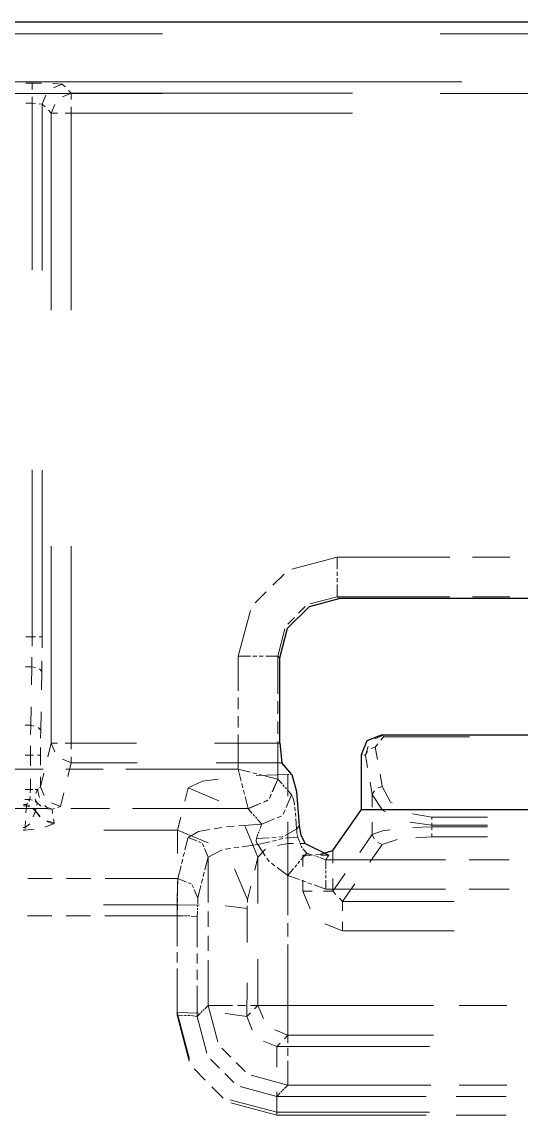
# Model space of a CAD drawing. Header units: millimetres. Extents: x 0 to 1989, y -338 to 950.
# Drawn here: x 1113.3 to 1138.3, y 845.3 to 900.1 of the extents above; entities that cross this region are included whole.
import ezdxf

# ---------------------------------------------------------------- set-up
doc = ezdxf.new("R2010")
doc.units = ezdxf.units.MM
doc.layers.add('DETAIL', color=8, linetype='Continuous')
doc.layers.add('FINE', color=9, linetype='Continuous')

msp = doc.modelspace()

# ---------------------------------------------------------------- linework, layer by layer
at = {"layer": 'DETAIL', "lineweight": 25}
for p, q in [((67.81, 900.082), (1203.81, 900.082)), ((1147.422, 871.16), (1129.198, 871.16)), ((1126.221, 863.91), (1126.221, 868.183)), ((1131.316, 864.332), (1145.305, 864.332)), ((1126.221, 863.91), (1126.326, 862.92)), ((1130.31, 860.582), (1130.31, 863.334)), ((1126.833, 862.34), (1126.326, 862.92)), ((1127.504, 858.874), (1128.682, 858.289)), ((1128.288, 858.343), (1128.876, 858.522))]:
    msp.add_line(p, q, dxfattribs=at)
for points in [[(1126.221, 868.183), (1126.618, 869.675), (1127.706, 870.763), (1129.198, 871.16)], [(1130.31, 863.334), (1130.605, 864.04), (1131.316, 864.332)], [(1126.833, 862.34), (1127.059, 861.489), (1127.189, 859.76), (1127.28, 859.289), (1127.504, 858.874)], [(1128.876, 858.522), (1130.31, 860.582), (1146.31, 860.582)]]:
    msp.add_lwpolyline(points, dxfattribs=at)
at = {"layer": 'FINE', "lineweight": 9}
for p, q in [((1097.165, 899.484), (1120.349, 899.484)), ((1134.259, 899.484), (1203.81, 899.484)), ((1109.989, 897.082), (1135.346, 897.082)), ((1113.504, 897.011), (1113.828, 897.011)), ((1113.828, 897.011), (1114.296, 897.004)), ((1114.885, 896.777), (1115.327, 896.96)), ((1115.327, 896.96), (1115.469, 896.818)), ((1120.349, 896.486), (1097.165, 896.486)), ((1114.327, 895.961), (1114.51, 896.402)), ((1115.782, 896.504), (1115.341, 896.321)), ((1115.64, 896.647), (1115.782, 896.504)), ((1115.782, 896.504), (1129.862, 896.504)), ((1203.81, 896.486), (1134.259, 896.486)), ((1113.828, 896.011), (1113.504, 896.011)), ((1113.828, 896.011), (1113.828, 896.324)), ((1113.828, 887.647), (1113.828, 896.011)), ((1113.984, 895.996), (1113.828, 896.011)), ((1114.327, 895.961), (1114.171, 895.977)), ((1114.47, 895.818), (1114.327, 895.961)), ((1114.327, 895.961), (1114.327, 887.612)), ((1114.966, 895.946), (1114.783, 895.505)), ((1114.783, 895.505), (1114.641, 895.647)), ((1114.783, 885.632), (1114.783, 895.505)), ((1115.782, 895.505), (1115.47, 895.505)), ((1115.782, 895.817), (1115.782, 895.505)), ((1129.862, 895.505), (1115.782, 895.505)), ((1115.782, 895.505), (1115.782, 885.632)), ((1113.828, 869.246), (1113.828, 877.61)), ((1114.327, 877.594), (1114.327, 869.246)), ((1114.783, 863.91), (1114.783, 873.784)), ((1115.782, 873.784), (1115.782, 863.91)), ((1129.107, 873.237), (1126.826, 872.629)), ((1129.107, 873.237), (1129.107, 872.629)), ((1134.742, 873.237), (1129.107, 873.237)), ((1137.747, 873.237), (1135.869, 873.237)), ((1126.437, 872.391), (1125.88, 871.834)), ((1129.107, 872.507), (1129.107, 872.305)), ((1129.107, 872.183), (1129.107, 871.981)), ((1129.107, 871.859), (1129.107, 871.252)), ((1125.546, 871.501), (1124.99, 870.944)), ((1127.731, 870.897), (1129.107, 871.252)), ((1129.107, 871.252), (1129.135, 871.224)), ((1129.107, 871.252), (1134.742, 871.252)), ((1129.14, 871.218), (1129.15, 871.209)), ((1129.155, 871.203), (1129.165, 871.194)), ((1129.17, 871.188), (1129.198, 871.16)), ((1135.869, 871.252), (1137.747, 871.252)), ((1127.16, 870.421), (1127.496, 870.756)), ((1124.752, 870.555), (1124.144, 868.274)), ((1126.625, 869.885), (1126.96, 870.22)), ((1126.129, 868.274), (1126.484, 869.65)), ((1113.504, 869.246), (1113.828, 869.246)), ((1113.822, 868.777), (1113.828, 869.246)), ((1113.984, 869.246), (1113.828, 869.246)), ((1114.327, 869.246), (1114.322, 868.699)), ((1114.316, 868.043), (1114.311, 867.496)), ((1124.752, 868.274), (1124.144, 868.274)), ((1124.144, 868.274), (1124.144, 866.539)), ((1125.076, 868.274), (1124.873, 868.274)), ((1125.4, 868.274), (1125.197, 868.274)), ((1126.129, 868.274), (1125.522, 868.274)), ((1126.157, 868.246), (1126.129, 868.274)), ((1126.129, 866.387), (1126.129, 868.274)), ((1126.172, 868.231), (1126.163, 868.24)), ((1126.187, 868.216), (1126.178, 868.225)), ((1126.221, 868.183), (1126.193, 868.21)), ((1113.811, 867.746), (1113.498, 867.746)), ((1113.793, 866.828), (1113.811, 867.746)), ((1114.311, 867.496), (1114.19, 867.635)), ((1114.311, 867.496), (1114.292, 866.578)), ((1113.752, 864.808), (1113.77, 865.726)), ((1124.144, 866.192), (1124.144, 865.614)), ((1126.129, 865.381), (1126.129, 866.01)), ((1114.27, 865.476), (1114.252, 864.558)), ((1124.144, 865.267), (1124.144, 864.688)), ((1113.476, 864.808), (1113.752, 864.808)), ((1113.748, 864.339), (1113.752, 864.808)), ((1113.931, 864.769), (1113.752, 864.808)), ((1114.252, 864.558), (1114.131, 864.697)), ((1126.129, 864.374), (1126.129, 865.003)), ((1114.252, 864.558), (1114.248, 864.168)), ((1124.144, 864.341), (1124.144, 862.607)), ((1130.992, 864.13), (1131.42, 864.317)), ((1131.291, 864.067), (1131.42, 864.227)), ((1131.316, 864.332), (1131.348, 864.327)), ((1131.387, 864.322), (1131.42, 864.317)), ((1131.42, 864.317), (1135.726, 864.317)), ((1131.42, 864.227), (1131.42, 864.255)), ((1135.726, 864.227), (1131.42, 864.227)), ((1113.74, 863.308), (1113.744, 863.777)), ((1114.244, 863.699), (1114.24, 863.308)), ((1114.613, 863.227), (1114.783, 863.91)), ((1114.968, 863.472), (1114.783, 863.91)), ((1115.782, 863.91), (1115.47, 863.91)), ((1115.782, 863.91), (1115.782, 863.601)), ((1115.782, 863.91), (1119.044, 863.91)), ((1122.959, 863.91), (1126.221, 863.91)), ((1126.129, 862.11), (1126.129, 863.997)), ((1130.51, 863.305), (1130.653, 863.749)), ((1130.807, 863.638), (1131.007, 863.715)), ((1131.007, 863.715), (1131.136, 863.875)), ((1131.007, 863.715), (1131.115, 863.098)), ((1113.74, 863.308), (1113.472, 863.308)), ((1113.74, 862.769), (1113.74, 863.308)), ((1113.74, 863.308), (1113.896, 863.308)), ((1114.24, 863.308), (1114.24, 862.814)), ((1115.782, 862.92), (1115.343, 863.102)), ((1115.782, 863.23), (1115.782, 862.92)), ((1130.373, 863.325), (1130.31, 863.334)), ((1130.51, 863.305), (1130.448, 863.314)), ((1130.51, 863.305), (1130.615, 863.492)), ((1130.618, 862.689), (1130.51, 863.305)), ((1114.379, 862.607), (1112.502, 862.607)), ((1117.384, 862.607), (1115.506, 862.607)), ((1115.782, 862.92), (1115.613, 862.237)), ((1119.077, 862.92), (1115.782, 862.92)), ((1124.144, 862.607), (1118.511, 862.607)), ((1126.326, 862.92), (1123.031, 862.92)), ((1124.296, 862), (1124.144, 862.607)), ((1124.75, 862.455), (1124.144, 862.607)), ((1125.074, 862.374), (1124.872, 862.425)), ((1113.74, 861.583), (1113.74, 862.122)), ((1124.377, 861.677), (1124.326, 861.879)), ((1125.042, 862.282), (1126.632, 862.34)), ((1125.397, 862.293), (1125.195, 862.344)), ((1125.852, 861.475), (1126.125, 862.111)), ((1125.857, 861.472), (1126.129, 862.11)), ((1126.129, 862.11), (1126.128, 862.111)), ((1126.339, 861.87), (1126.129, 862.11)), ((1126.632, 862.34), (1126.632, 861.257)), ((1126.632, 862.34), (1126.695, 862.34)), ((1126.77, 862.34), (1126.833, 862.34)), ((1130.856, 861.332), (1130.748, 861.949)), ((1131.244, 862.358), (1131.352, 861.742)), ((1113.472, 861.583), (1113.74, 861.583)), ((1113.73, 861.426), (1113.74, 861.583)), ((1113.74, 861.583), (1113.85, 861.583)), ((1113.982, 861.583), (1114.092, 861.583)), ((1114.092, 861.583), (1114.138, 861.627)), ((1114.194, 861.68), (1114.24, 861.725)), ((1114.425, 861.287), (1114.24, 861.725)), ((1115.409, 861.418), (1115.239, 860.734)), ((1121.47, 861), (1121.635, 861.662)), ((1121.635, 861.662), (1123.172, 861.026)), ((1124.457, 861.354), (1124.407, 861.556)), ((1125.707, 861.135), (1125.798, 861.347)), ((1125.711, 861.132), (1125.802, 861.344)), ((1126.451, 861.742), (1126.381, 861.822)), ((1126.563, 861.614), (1126.493, 861.694)), ((1126.542, 860.687), (1126.815, 861.326)), ((1126.815, 861.326), (1126.605, 861.566)), ((1130.856, 861.332), (1130.961, 861.519)), ((1130.856, 860.705), (1130.856, 861.332)), ((1131.153, 861.666), (1131.352, 861.742)), ((1113.395, 860.826), (1113.536, 860.826)), ((1113.536, 860.76), (1113.395, 860.76)), ((1113.707, 861.083), (1113.459, 861.083)), ((1113.515, 860.42), (1113.536, 860.76)), ((1113.536, 860.826), (1113.589, 860.906)), ((1113.536, 860.826), (1113.709, 860.773)), ((1113.536, 860.826), (1113.536, 860.806)), ((1113.536, 860.78), (1113.536, 860.76)), ((1113.698, 860.716), (1113.536, 860.76)), ((1113.654, 861.003), (1113.707, 861.083)), ((1113.707, 861.083), (1113.718, 861.239)), ((1113.707, 861.083), (1113.834, 861.056)), ((1113.973, 860.994), (1114.078, 860.918)), ((1114.053, 860.793), (1114.078, 860.918)), ((1115.239, 860.734), (1114.8, 860.916)), ((1124.639, 860.626), (1124.488, 861.232)), ((1124.639, 860.626), (1125.276, 860.899)), ((1124.64, 860.625), (1125.279, 860.897)), ((1125.404, 860.953), (1125.616, 861.044)), ((1125.407, 860.951), (1125.62, 861.041)), ((1112.684, 860.626), (1114.612, 860.626)), ((1113.988, 860.504), (1113.992, 860.508)), ((1114.212, 860.223), (1113.988, 860.504)), ((1113.995, 860.512), (1113.997, 860.517)), ((1114.228, 860.24), (1113.997, 860.517)), ((1114.951, 860.639), (1114.819, 860.595)), ((1114.819, 860.595), (1114.851, 860.381)), ((1115.239, 860.734), (1115.108, 860.691)), ((1115.769, 860.626), (1117.697, 860.626)), ((1118.854, 860.626), (1124.639, 860.626)), ((1124.64, 860.625), (1124.85, 860.385)), ((1124.892, 860.337), (1124.962, 860.257)), ((1126.092, 860.166), (1126.305, 860.257)), ((1126.397, 860.347), (1126.488, 860.56)), ((1126.997, 860.523), (1126.973, 860.701)), ((1132.872, 860.369), (1133.834, 860.204)), ((1113.37, 859.674), (1113.47, 859.674)), ((1113.47, 859.674), (1113.49, 860.013)), ((1113.47, 859.674), (1113.716, 859.871)), ((1113.47, 859.635), (1113.47, 859.674)), ((1114.892, 859.869), (1114.464, 859.703)), ((1114.892, 859.869), (1114.551, 859.984)), ((1114.92, 859.908), (1114.575, 860.012)), ((1114.889, 860.123), (1114.92, 859.908)), ((1114.904, 859.88), (1114.892, 859.869)), ((1114.92, 859.908), (1114.915, 859.894)), ((1121.109, 859.544), (1121.273, 860.206)), ((1123.322, 859.681), (1122.941, 859.613)), ((1123.937, 859.74), (1123.551, 859.712)), ((1125.326, 859.84), (1124.168, 859.756)), ((1124.487, 859.729), (1125.133, 858.196)), ((1125.004, 860.208), (1125.074, 860.128)), ((1125.116, 860.081), (1125.326, 859.84)), ((1125.326, 859.84), (1125.964, 860.112)), ((1126.632, 859.958), (1126.632, 858.874)), ((1127.113, 859.652), (1127.126, 859.67)), ((1127.133, 859.68), (1127.145, 859.697)), ((1127.152, 859.708), (1127.189, 859.76)), ((1130.856, 859.324), (1130.856, 859.952)), ((1133.834, 859.794), (1132.735, 859.952)), ((1132.889, 859.677), (1133.834, 859.711)), ((1133.834, 860.204), (1136.632, 860.204)), ((1133.834, 860.075), (1133.834, 860.204)), ((1133.834, 859.794), (1133.834, 859.922)), ((1133.834, 859.794), (1133.834, 859.768)), ((1136.632, 859.794), (1133.834, 859.794)), ((1133.834, 859.737), (1133.834, 859.711)), ((1133.834, 859.711), (1136.632, 859.711)), ((1133.834, 859.557), (1133.834, 859.711)), ((1113.47, 859.549), (1113.37, 859.549)), ((1113.927, 859.598), (1113.47, 859.549)), ((1113.47, 859.549), (1113.47, 859.588)), ((1117.415, 859.544), (1121.109, 859.544)), ((1121.109, 859.544), (1122.646, 858.908)), ((1121.635, 859.186), (1121.478, 858.556)), ((1122.065, 859.009), (1121.635, 859.186)), ((1125.132, 859.348), (1125.053, 859.128)), ((1125.053, 859.128), (1125.698, 859.17)), ((1125.219, 859.581), (1125.191, 859.508)), ((1125.827, 859.179), (1126.042, 859.193)), ((1126.38, 859.125), (1126.179, 859.076)), ((1126.498, 859.287), (1127.07, 859.589)), ((1127.124, 859.203), (1126.505, 859.138)), ((1127.07, 859.589), (1127.106, 859.642)), ((1127.099, 859.344), (1127.092, 859.383)), ((1130.237, 858.435), (1130.856, 859.324)), ((1130.949, 859.108), (1130.856, 859.324)), ((1133.834, 859.219), (1133.045, 859.166)), ((1133.834, 859.219), (1133.834, 859.373)), ((1136.632, 859.219), (1133.834, 859.219)), ((1122.295, 858.914), (1122.151, 858.973)), ((1122.417, 858.711), (1122.357, 858.854)), ((1122.634, 858.196), (1122.454, 858.625)), ((1122.634, 858.196), (1123.341, 858.567)), ((1123.497, 858.594), (1123.76, 858.631)), ((1123.918, 858.654), (1124.182, 858.69)), ((1124.34, 858.712), (1125.13, 858.823)), ((1125.042, 859.008), (1125.047, 858.975)), ((1125.052, 858.955), (1125.065, 858.925)), ((1125.735, 858.969), (1125.13, 858.823)), ((1125.13, 858.823), (1125.498, 858.262)), ((1125.504, 858.587), (1125.133, 858.196)), ((1126.058, 859.047), (1125.856, 858.998)), ((1126.632, 858.874), (1126.103, 858.774)), ((1126.904, 858.874), (1126.632, 858.874)), ((1126.632, 856.338), (1126.632, 858.874)), ((1127.504, 858.874), (1127.232, 858.874)), ((1127.274, 858.791), (1127.241, 858.881)), ((1127.347, 858.658), (1127.297, 858.739)), ((1127.573, 858.401), (1127.383, 858.614)), ((1131.352, 858.832), (1130.729, 857.937)), ((1131.352, 858.832), (1131.136, 858.924)), ((1132.102, 859.083), (1131.352, 858.832)), ((1121.363, 858.093), (1121.311, 857.883)), ((1121.447, 858.429), (1121.394, 858.219)), ((1122.478, 857.565), (1122.634, 858.196)), ((1122.634, 858.196), (1122.634, 855.919)), ((1125.133, 858.196), (1124.968, 857.534)), ((1125.133, 858.196), (1125.133, 855.872)), ((1127.573, 858.401), (1127.285, 858.056)), ((1127.387, 858.289), (1127.669, 858.306)), ((1127.387, 857.724), (1127.387, 858.289)), ((1127.387, 858.289), (1127.792, 858.289)), ((1127.865, 858.299), (1127.573, 858.401)), ((1128.021, 858.244), (1127.924, 858.278)), ((1128.007, 858.326), (1128.288, 858.343)), ((1128.177, 858.19), (1128.079, 858.224)), ((1128.527, 858.067), (1128.235, 858.169)), ((1128.278, 858.289), (1128.682, 858.289)), ((1128.575, 858.135), (1128.527, 858.067)), ((1128.527, 858.067), (1128.527, 857.615)), ((1134.517, 858.067), (1128.527, 858.067)), ((1128.6, 858.171), (1128.584, 858.149)), ((1128.625, 858.208), (1128.609, 858.185)), ((1128.682, 858.289), (1128.635, 858.221)), ((1128.876, 858.522), (1128.876, 857.884)), ((1137.711, 858.067), (1135.715, 858.067)), ((1121.28, 857.756), (1121.123, 857.126)), ((1123.96, 857.611), (1124.606, 856.078)), ((1125.804, 857.886), (1125.984, 857.753)), ((1126.092, 857.674), (1126.632, 857.276)), ((1126.92, 857.62), (1126.632, 857.276)), ((1127.074, 857.804), (1126.978, 857.689)), ((1127.227, 857.987), (1127.131, 857.873)), ((1128.527, 857.525), (1128.527, 857.374)), ((1114.819, 857.126), (1113.607, 857.126)), ((1116.758, 857.126), (1115.546, 857.126)), ((1121.123, 857.126), (1117.486, 857.126)), ((1121.094, 855.81), (1121.095, 856.977)), ((1121.123, 857.126), (1121.104, 856.554)), ((1121.553, 856.947), (1121.123, 857.126)), ((1122.31, 856.892), (1122.363, 857.103)), ((1122.394, 857.229), (1122.446, 857.439)), ((1127.328, 857.024), (1127.522, 856.954)), ((1127.387, 856.48), (1127.387, 857.046)), ((1128.527, 857.283), (1128.527, 857.133)), ((1128.527, 857.042), (1128.527, 856.59)), ((1128.876, 856.48), (1129.495, 857.369)), ((1128.876, 857.118), (1128.876, 856.48)), ((1121.102, 856.44), (1121.1, 856.249)), ((1121.783, 856.852), (1121.639, 856.912)), ((1121.905, 856.65), (1121.845, 856.793)), ((1122.122, 856.135), (1121.941, 856.564)), ((1122.122, 856.135), (1122.279, 856.766)), ((1124.771, 856.74), (1124.606, 856.078)), ((1127.852, 856.48), (1127.387, 856.48)), ((1127.746, 855.603), (1127.387, 856.48)), ((1127.638, 856.912), (1127.831, 856.842)), ((1127.947, 856.8), (1128.527, 856.59)), ((1128.876, 856.48), (1128.411, 856.48)), ((1128.527, 856.59), (1134.517, 856.59)), ((1128.876, 856.48), (1129.027, 856.321)), ((1129.982, 856.864), (1129.359, 855.97)), ((1135.715, 856.59), (1137.711, 856.59)), ((1121.097, 855.83), (1121.093, 855.258)), ((1121.099, 856.135), (1121.098, 855.944)), ((1122.113, 855.849), (1122.122, 856.135)), ((1124.606, 856.078), (1124.602, 855.932)), ((1129.208, 856.129), (1129.359, 855.97)), ((1129.359, 855.97), (1129.359, 855.508)), ((1129.359, 855.97), (1134.954, 855.97)), ((1121.094, 855.81), (1117.405, 855.81)), ((1121.09, 854.121), (1121.094, 855.81)), ((1122.189, 855.782), (1121.094, 855.81)), ((1122.092, 855.202), (1122.101, 855.488)), ((1122.103, 855.545), (1122.106, 855.64)), ((1122.108, 855.697), (1122.111, 855.792)), ((1122.634, 855.464), (1122.634, 854.705)), ((1124.592, 855.611), (1124.588, 853.922)), ((1124.596, 855.757), (1124.592, 855.611)), ((1113.596, 855.258), (1114.805, 855.258)), ((1115.53, 855.258), (1116.74, 855.258)), ((1117.465, 855.258), (1121.093, 855.258)), ((1121.093, 855.258), (1121.09, 853.729)), ((1121.399, 855.251), (1121.093, 855.258)), ((1121.563, 855.247), (1121.461, 855.249)), ((1121.727, 855.243), (1121.624, 855.245)), ((1122.092, 855.202), (1121.788, 855.241)), ((1122.089, 853.672), (1122.092, 855.202)), ((1126.632, 854.217), (1126.632, 854.882)), ((1129.359, 854.492), (1128.484, 854.856)), ((1129.359, 854.954), (1129.359, 854.492)), ((1122.634, 854.25), (1122.634, 853.491)), ((1134.954, 854.492), (1129.359, 854.492)), ((1126.632, 853.153), (1126.632, 853.818)), ((1121.089, 853.423), (1121.088, 852.914)), ((1122.087, 852.857), (1122.089, 853.367)), ((1125.133, 853.083), (1125.133, 850.759)), ((1126.632, 850.759), (1126.632, 853.295)), ((1121.088, 852.608), (1121.086, 852.098)), ((1122.086, 852.042), (1122.087, 852.551)), ((1122.634, 853.035), (1122.634, 850.759)), ((1126.632, 850.759), (1126.632, 852.754)), ((1121.083, 850.405), (1121.086, 852.094)), ((1121.086, 851.792), (1121.083, 850.263)), ((1122.082, 850.207), (1122.085, 851.736)), ((1124.584, 851.896), (1124.581, 850.207)), ((1122.179, 850.378), (1121.083, 850.405)), ((1121.705, 848.06), (1121.083, 850.405)), ((1122.251, 850.376), (1122.082, 850.207)), ((1122.341, 850.466), (1122.285, 850.41)), ((1122.431, 850.556), (1122.375, 850.5)), ((1122.634, 850.759), (1122.465, 850.59)), ((1123.128, 848.924), (1122.634, 850.759)), ((1124.103, 850.759), (1124.511, 850.759)), ((1124.753, 850.379), (1124.581, 850.207)), ((1124.756, 850.759), (1125.163, 850.759)), ((1125.133, 850.759), (1124.96, 850.586)), ((1125.408, 850.097), (1125.133, 850.759)), ((1125.408, 850.759), (1126.632, 850.759)), ((1126.163, 850.759), (1126.632, 850.759)), ((1126.632, 849.535), (1126.632, 850.759)), ((1126.632, 850.29), (1126.632, 850.759)), ((1133.782, 850.759), (1126.632, 850.759)), ((1133.931, 850.759), (1126.632, 850.759)), ((1137.595, 850.759), (1135.212, 850.759)), ((1121.39, 850.256), (1121.083, 850.263)), ((1121.083, 850.263), (1121.692, 847.966)), ((1121.553, 850.252), (1121.451, 850.254)), ((1121.717, 850.248), (1121.614, 850.25)), ((1122.082, 850.207), (1121.778, 850.246)), ((1122.568, 848.368), (1122.082, 850.207)), ((1124.581, 850.207), (1124.849, 849.54)), ((1126.632, 849.26), (1125.97, 849.534)), ((1126.456, 849.084), (1126.632, 849.26)), ((1126.632, 848.882), (1126.632, 849.29)), ((1126.632, 849.26), (1133.931, 849.26)), ((1125.406, 848.973), (1126.07, 848.698)), ((1126.07, 848.698), (1126.245, 848.873)), ((1126.07, 848.698), (1133.72, 848.698)), ((1123.769, 848.164), (1123.321, 848.612)), ((1126.632, 848.23), (1126.632, 848.637)), ((1123.206, 847.605), (1122.759, 848.055)), ((1124.485, 847.448), (1124.037, 847.896)), ((1121.931, 847.574), (1122.491, 847.013)), ((1123.922, 846.886), (1123.475, 847.336)), ((1126.632, 846.761), (1124.797, 847.254)), ((1122.826, 846.677), (1123.385, 846.115)), ((1126.07, 846.199), (1124.233, 846.692)), ((1126.368, 846.497), (1126.425, 846.555)), ((1126.46, 846.589), (1126.632, 846.761)), ((1126.632, 846.761), (1133.782, 846.761)), ((1135.212, 846.761), (1137.595, 846.761)), ((1126.07, 845.398), (1123.727, 846.027)), ((1126.07, 846.429), (1126.07, 845.398)), ((1126.276, 846.406), (1126.334, 846.463)), ((1137.561, 846.199), (1135.063, 846.199)), ((1123.775, 845.873), (1126.07, 845.256)), ((1126.07, 845.757), (1126.07, 845.853)), ((1126.07, 845.603), (1126.07, 845.699)), ((1126.07, 845.256), (1126.07, 845.545)), ((1133.72, 845.398), (1126.07, 845.398)), ((1126.07, 845.256), (1133.564, 845.256)), ((1135.063, 845.256), (1137.561, 845.256))]:
    msp.add_line(p, q, dxfattribs=at)
for points in [[(1113.828, 896.698), (1113.828, 896.706), (1113.828, 897.011)], [(1114.859, 896.996), (1114.869, 896.996), (1115.327, 896.96)], [(1115.782, 896.504), (1115.782, 896.2), (1115.782, 896.192)], [(1115.095, 895.505), (1115.088, 895.505), (1114.783, 895.505)], [(1114.327, 869.246), (1114.175, 869.246), (1114.171, 869.246)], [(1113.99, 867.707), (1113.811, 867.746), (1113.816, 868.215)], [(1131.42, 864.289), (1131.42, 864.293), (1131.42, 864.317)], [(1115.095, 863.91), (1115.088, 863.91), (1114.783, 863.91)], [(1114.084, 863.308), (1114.088, 863.308), (1114.24, 863.308)], [(1114.24, 862.22), (1114.24, 861.725), (1114.41, 862.408)], [(1121.635, 861.662), (1122.361, 862.003), (1123.143, 862.109)], [(1126.126, 862.111), (1126.125, 862.111), (1125.518, 862.263)], [(1114.004, 861.378), (1114.005, 861.382), (1114.092, 861.583)], [(1114.188, 861.185), (1114.167, 861.224), (1114.092, 861.583)], [(1126.958, 860.809), (1126.939, 860.953), (1126.881, 861.188), (1126.815, 861.326)], [(1131.522, 860.469), (1131.366, 860.549), (1130.856, 861.332)], [(1131.352, 861.742), (1131.778, 860.959), (1131.85, 860.914)], [(1114.078, 860.918), (1113.999, 861.038), (1113.982, 861.116)], [(1114.279, 860.755), (1114.233, 860.781), (1114.078, 860.918)], [(1114.819, 860.595), (1114.546, 860.703), (1114.463, 860.784)], [(1113.874, 860.21), (1113.988, 860.504), (1113.869, 860.623)], [(1113.882, 860.657), (1113.997, 860.517), (1114.022, 860.643)], [(1114.819, 860.595), (1114.612, 860.616), (1114.563, 860.631)], [(1127.027, 860.236), (1127.018, 860.371), (1127.012, 860.416)], [(1125.326, 859.84), (1125.299, 859.783), (1125.261, 859.687), (1125.236, 859.624)], [(1127.07, 859.589), (1127.069, 859.607), (1127.034, 860.128)], [(1121.099, 858.377), (1121.101, 858.889), (1121.109, 859.544)], [(1122.712, 859.573), (1122.149, 859.473), (1121.635, 859.186)], [(1125.053, 859.128), (1125.038, 859.036), (1125.04, 859.028)], [(1125.174, 859.465), (1125.168, 859.448), (1125.147, 859.392)], [(1126.171, 859.202), (1126.361, 859.214), (1126.384, 859.226)], [(1127.081, 859.47), (1127.072, 859.562), (1127.07, 859.589)], [(1127.088, 859.407), (1127.087, 859.414), (1127.084, 859.447)], [(1127.222, 858.935), (1127.124, 859.203), (1127.114, 859.248), (1127.102, 859.321)], [(1130.856, 859.324), (1131.366, 859.521), (1131.761, 859.572)], [(1125.073, 858.906), (1125.08, 858.891), (1125.13, 858.823)], [(1125.571, 858.15), (1125.689, 857.971), (1125.696, 857.966)], [(1126.632, 855.281), (1126.632, 857.276), (1127.212, 857.066)], [(1124.592, 855.611), (1123.525, 855.749), (1123.504, 855.75)], [(1122.634, 850.759), (1123.215, 850.759), (1123.858, 850.759)], [(1124.581, 850.207), (1123.514, 850.345), (1123.493, 850.345)], [(1125.133, 850.759), (1125.59, 850.759), (1125.601, 850.759)], [(1126.632, 849.26), (1126.632, 849.717), (1126.632, 849.728)], [(1126.07, 848.698), (1126.07, 847.702), (1126.07, 847.667)], [(1126.632, 846.761), (1126.632, 847.342), (1126.632, 847.985)], [(1133.564, 846.199), (1126.07, 846.199), (1126.242, 846.371)], [(1126.07, 845.911), (1126.07, 845.915), (1126.07, 846.199)]]:
    msp.add_lwpolyline(points, dxfattribs=at)

doc.saveas('drawing.dxf')
